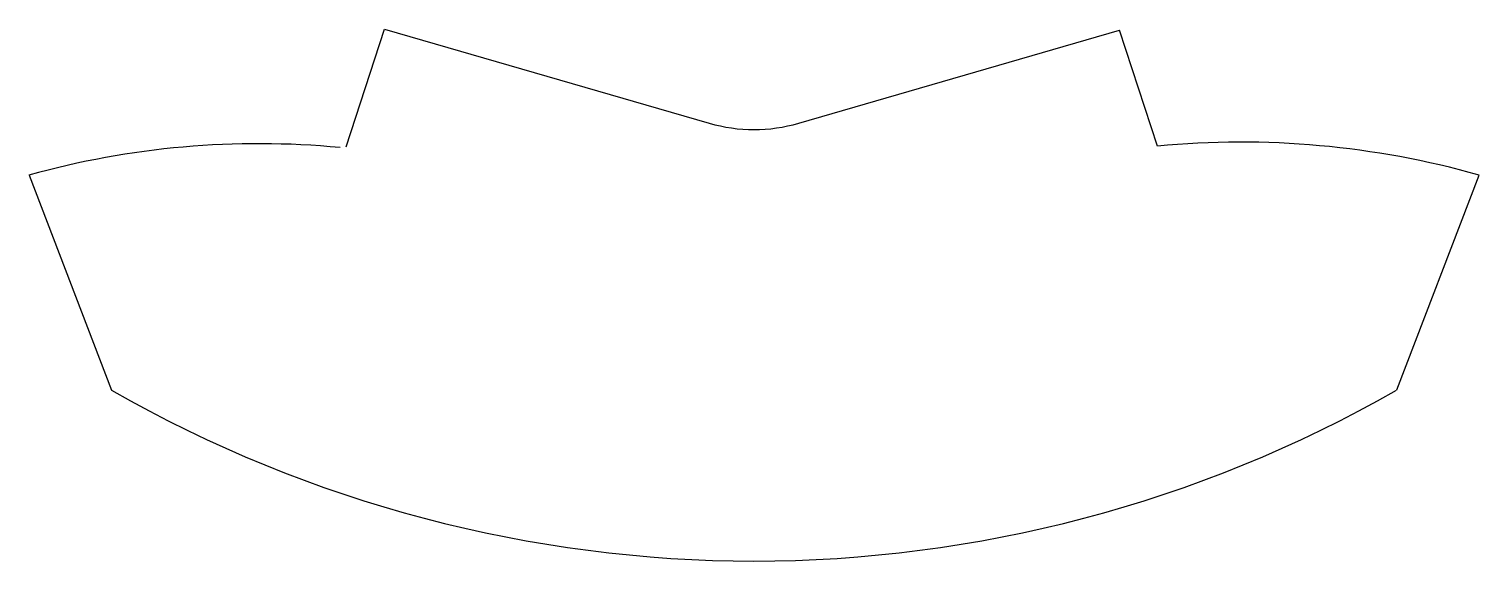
# Model space of a CAD drawing. Header units: millimetres. Extents: x 46.9 to 83.1, y 16.1 to 29.3.
import ezdxf

# ---------------------------------------------------------------- set-up
doc = ezdxf.new("R2010")
doc.units = ezdxf.units.MM
doc.layers.add('grabado linea medio', color=3, linetype='Continuous', true_color=0x00ff00)

msp = doc.modelspace()

# ---------------------------------------------------------------- linework, layer by layer
at = {"layer": 'grabado linea medio'}
for p, q in [((54.837, 26.379), (55.793, 29.309)), ((55.793, 29.309), (63.887, 26.964)), ((66.113, 26.964), (74.101, 29.279)), ((75.048, 26.394), (74.101, 29.279)), ((46.94, 25.671), (48.999, 20.319)), ((83.058, 25.665), (81.001, 20.319))]:
    msp.add_line(p, q, dxfattribs=at)
for centre, radius, start, end in [((65, 30.806), 4, 253.8422, 286.1578), ((52.658, 5.174), 21.28, 84.5197, 105.5878), ((77.127, 4.608), 21.885, 74.2699, 95.4498), ((65, 48.293), 32.228, 240.2308, 299.7692)]:
    msp.add_arc(centre, radius, start, end, dxfattribs=at)

doc.saveas('drawing.dxf')
